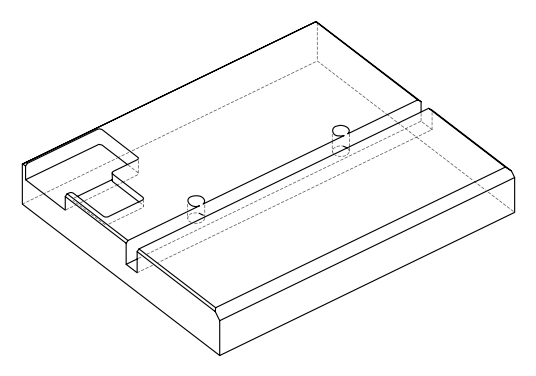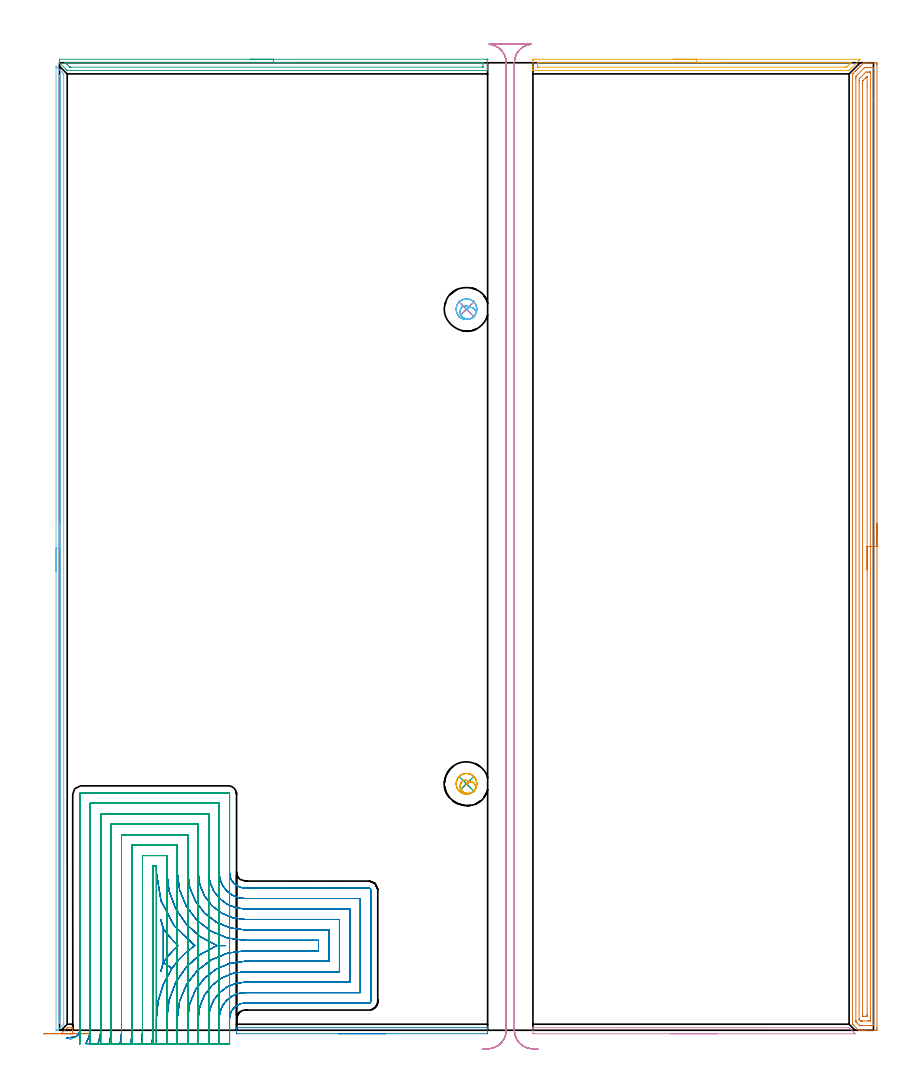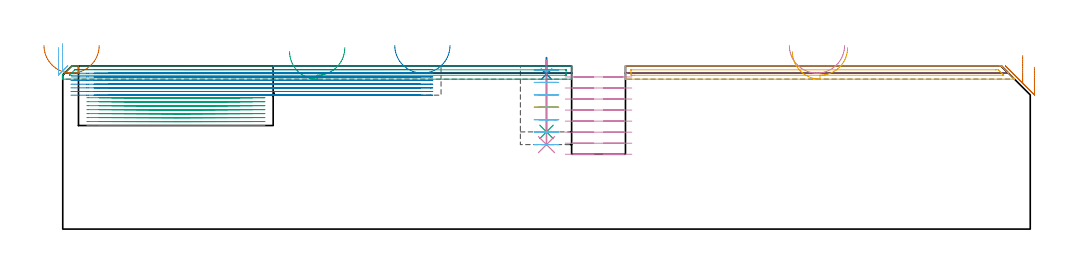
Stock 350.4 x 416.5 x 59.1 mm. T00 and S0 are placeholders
(PLAN: 16 operations, 5 tool changes, 129.8 min)
(1 SPOT_DRILL | STEP1POCKET | NXT0321_9005460120000 | 0.05 min | 183 mm3)
(2 SPOT_DRILL_1 | STEP1POCKET_1 | NXT0321_9005460120000 | 0.05 min | 183 mm3)
(3 DRILL_BLIND_HOLE_INTO_CENTER | STEP1POCKET | NXT0301_128 | 0.11 min | 2391 mm3)
(4 DRILL_BLIND_HOLE_INTO_CENTER_1 | STEP1POCKET_1 | NXT0301_128 | 0.12 min | 2909 mm3)
(5 MILL_ROUGH_BLIND_HOLE_CONTOUR | STEP1POCKET | NXT0201_013 | Spiral | 1.2 min | 4124 mm3)
(6 MILL_ROUGH_BLIND_HOLE_CONTOUR_1 | STEP1POCKET_1 | NXT0201_013 | Spiral | 1.4 min | 4897 mm3)
(7 AREA_MILL | FG_CHAMFER_SURFACE | UGT0205_001 | 0.19 min | 27 mm3)
(8 AREA_MILL_1 | FG_CHAMFER_SURFACE_1 | UGT0205_001 | 1.02 min | 379 mm3)
(9 AREA_MILL_2 | FG_CHAMFER_SURFACE_2 | UGT0205_001 | 3.11 min | 2158 mm3)
(10 AREA_MILL_3 | FG_CHAMFER_SURFACE_3 | UGT0205_001 | 1.26 min | 481 mm3)
(11 AREA_MILL_4 | FG_CHAMFER_SURFACE_4 | UGT0205_001 | 2.4 min | 1698 mm3)
(12 AREA_MILL_5 | FG_CHAMFER_SURFACE_5 | UGT0205_001 | 6.74 min | 2238 mm3)
(13 AREA_MILL_6 | FG_CHAMFER_SURFACE_6 | UGT0205_001 | 13.52 min | 22875 mm3)
(14 MILL_OPEN_POCKET | POCKET_OPEN | UGT0201_014 | Follow Part, ap 1.5, ae 75% | 47.99 min | 114347 mm3)
(15 MILL_SLOT | SLOT_PARTIAL_RECTANGULAR | UGT0201_014 | Follow Part, ap 1.5, ae 75% | 36.07 min | 81552 mm3)
(16 MILL_RECTANGULAR_SLOT | SLOT_RECTANGULAR | UGT0201_008 | Follow Part, ap 4, ae 75% | 14.59 min | 259742 mm3)
(TOOL NXT0321_9005460120000 | NC Spot Drill, 142deg, 12mm, Carbide, Uncoated | D12 PA142 FL30 Z2)
(TOOL NXT0301_128 | Carbide Drill 12mm [861.1-1200-036A1-GP GC34] | D12 PA150 FL37.4 Z2)
(TOOL NXT0201_013 | ENDMILL 10mm | D10 FL30 Z4)
(TOOL UGT0205_001 | Chamfer Mill 20 x 3 x 45 deg. | D20 FL50 Z2)
(TOOL UGT0201_014 | End mill 6 mm | D6 FL24 Z4)
(TOOL UGT0201_008 | End Mill 16 mm | D16 FL32 Z4)
(OP 1 SPOT_DRILL)
G17 G21 G94 G90
T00 M6
G54
G17 G0 G90 X175.2 Y106.1 S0 M3
G43 Z69.1 H0
G94 G81 G98 Z56.1 F250. R62.1
G80
M5
M2
(OP 2 SPOT_DRILL_1)
G17 G21 G94 G90
T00 M6
G54
G17 G0 G90 X175.2 Y310.4 S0 M3
G43 Z69.1 H0
G94 G81 G98 Z56.1 F250. R62.1
G80
M5
M2
(OP 3 DRILL_BLIND_HOLE_INTO_CENTER)
G17 G21 G94 G90
T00 M6
G54
G17 G0 G90 X175.2 Y106.1 S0 M3
G43 Z69.1 H1
G94 G81 G98 Z35.2 F250. R61.1
G80
M5
M2
(OP 4 DRILL_BLIND_HOLE_INTO_CENTER_1)
G17 G21 G94 G90
T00 M6
G54
G17 G0 G90 X175.2 Y310.4 S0 M3
G43 Z69.1 H1
G94 G81 G98 Z30.6 F250. R61.1
G80
M5
M2
(OP 5 MILL_ROUGH_BLIND_HOLE_CONTOUR)
G17 G21 G94 G90
T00 M6
G54
G17 G0 G90 X175.2 Y106.1 S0 M3
G43 Z69.1 H0
Z57.617
G94 G3 X175.444 Y107.496 R0.719 F250.
X173.107 Y106.854 R2.104
X173.773 Y102.522 R2.939
X178.629 Y103.263 R3.691
X178.037 Y109.529 R4.45
X178.629 Y103.263 R-4.45
X178.333 Y106.396 R2.225
X175.2 Y106.1 R2.225
G0 Z53.133
G3 X175.444 Y107.496 R0.719
X173.107 Y106.854 R2.104
X173.773 Y102.522 R2.939
X178.629 Y103.263 R3.691
X178.037 Y109.529 R4.45
X178.629 Y103.263 R-4.45
X178.333 Y106.396 R2.225
X175.2 Y106.1 R2.225
G0 Z48.65
G3 X175.444 Y107.496 R0.719
X173.107 Y106.854 R2.104
X173.773 Y102.522 R2.939
X178.629 Y103.263 R3.691
X178.037 Y109.529 R4.45
X178.629 Y103.263 R-4.45
X178.333 Y106.396 R2.225
X175.2 Y106.1 R2.225
G0 Z44.167
G3 X175.444 Y107.496 R0.719
X173.107 Y106.854 R2.104
X173.773 Y102.522 R2.939
X178.629 Y103.263 R3.691
X178.037 Y109.529 R4.45
X178.629 Y103.263 R-4.45
X178.333 Y106.396 R2.225
X175.2 Y106.1 R2.225
G0 Z39.683
G3 X175.444 Y107.496 R0.719
X173.107 Y106.854 R2.104
X173.773 Y102.522 R2.939
X178.629 Y103.263 R3.691
X178.037 Y109.529 R4.45
X178.629 Y103.263 R-4.45
X178.333 Y106.396 R2.225
X175.2 Y106.1 R2.225
G0 Z35.2
G3 X175.444 Y107.496 R0.719
X173.107 Y106.854 R2.104
X173.773 Y102.522 R2.939
X178.629 Y103.263 R3.691
X178.037 Y109.529 R4.45
X178.629 Y103.263 R-4.45
X178.333 Y106.396 R2.225
X175.2 Y106.1 R2.225
G0 Z69.1
M5
M2
(OP 6 MILL_ROUGH_BLIND_HOLE_CONTOUR_1)
G17 G21 G94 G90
T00 M6
G54
G17 G0 G90 X175.2 Y310.4 S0 M3
G43 Z69.1 H0
Z57.6
G94 G3 X175.444 Y311.796 R0.719 F250.
X173.107 Y311.154 R2.104
X173.773 Y306.822 R2.939
X178.629 Y307.563 R3.691
X178.037 Y313.829 R4.45
X178.629 Y307.563 R-4.45
X178.333 Y310.696 R2.225
X175.2 Y310.4 R2.225
G0 Z53.1
G3 X175.444 Y311.796 R0.719
X173.107 Y311.154 R2.104
X173.773 Y306.822 R2.939
X178.629 Y307.563 R3.691
X178.037 Y313.829 R4.45
X178.629 Y307.563 R-4.45
X178.333 Y310.696 R2.225
X175.2 Y310.4 R2.225
G0 Z48.6
G3 X175.444 Y311.796 R0.719
X173.107 Y311.154 R2.104
X173.773 Y306.822 R2.939
X178.629 Y307.563 R3.691
X178.037 Y313.829 R4.45
X178.629 Y307.563 R-4.45
X178.333 Y310.696 R2.225
X175.2 Y310.4 R2.225
G0 Z44.1
G3 X175.444 Y311.796 R0.719
X173.107 Y311.154 R2.104
X173.773 Y306.822 R2.939
X178.629 Y307.563 R3.691
X178.037 Y313.829 R4.45
X178.629 Y307.563 R-4.45
X178.333 Y310.696 R2.225
X175.2 Y310.4 R2.225
G0 Z39.6
G3 X175.444 Y311.796 R0.719
X173.107 Y311.154 R2.104
X173.773 Y306.822 R2.939
X178.629 Y307.563 R3.691
X178.037 Y313.829 R4.45
X178.629 Y307.563 R-4.45
X178.333 Y310.696 R2.225
X175.2 Y310.4 R2.225
G0 Z35.1
G3 X175.444 Y311.796 R0.719
X173.107 Y311.154 R2.104
X173.773 Y306.822 R2.939
X178.629 Y307.563 R3.691
X178.037 Y313.829 R4.45
X178.629 Y307.563 R-4.45
X178.333 Y310.696 R2.225
X175.2 Y310.4 R2.225
G0 Z30.6
G3 X175.444 Y311.796 R0.719
X173.107 Y311.154 R2.104
X173.773 Y306.822 R2.939
X178.629 Y307.563 R3.691
X178.037 Y313.829 R4.45
X178.629 Y307.563 R-4.45
X178.333 Y310.696 R2.225
X175.2 Y310.4 R2.225
G0 Z69.1
M5
M2
(OP 7 AREA_MILL)
G17 G21 G94 G90
T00 M6
G54
G17 G0 G90 X13.2 Y-1.5 S1061 M3
G43 Z69.1 H0
Z66.5
G94 G1 X13.162 Z65.629 F250.
X13.048 Z64.764
X12.859 Z63.912
X12.597 Z63.08
X12.263 Z62.274
X11.86 Z61.5
X11.391 Z60.764
X10.86 Z60.072
X10.271 Z59.429
X9.628 Z58.84
X8.936 Z58.308
X8.2 Z57.84
X7.426 Z57.437
X6.62 Z57.103
X5.788 Z56.841
X4.936 Z56.652
X4.072 Z56.538
X3.2 Z56.5
X0.729
X0.717 Y-1.494 Z56.504
X0.729 Y-1.473 Z56.525
X0.795 Y-1.404 Z56.594
X0.824 Y-1.376 Z56.623
X2.985 Y0.786 Z58.783
X3.305 Y1.098 Z59.088
X3.636 Y1.1 Z59.1
X5.38
X5.69 Y1.095 Z59.091
X5.7 Y0.791 Z58.789
Y0.034 Z58.032
Y-0.845 Z57.154
X5.698 Y-1.079 Z56.919
X5.695 Y-1.492 Z56.506
X5.587 Y-1.496 Z56.504
X5.38 Y-1.499 Z56.501
X4.963 Y-1.5 Z56.5
X3.2
X2.328 Z56.538
X1.464 Z56.652
X0.612 Z56.841
X-0.22 Z57.103
X-1.026 Z57.437
X-1.8 Z57.84
X-2.536 Z58.308
X-3.228 Z58.839
X-3.871 Z59.429
X-4.46 Z60.072
X-4.992 Z60.764
X-5.46 Z61.5
X-5.863 Z62.274
X-6.197 Z63.08
X-6.459 Z63.912
X-6.648 Z64.763
X-6.762 Z65.628
X-6.8 Z66.5
G0 Z69.1
M5
M2
(OP 8 AREA_MILL_1)
G17 G21 G94 G90
T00 M6
G54
G17 G0 G90 X140.25 Y-1.5 S1061 M3
G43 Z69.1 H0
Z66.5
G94 G1 X140.212 Z65.628 F250.
X140.098 Z64.763
X139.909 Z63.912
X139.647 Z63.08
X139.313 Z62.274
X138.91 Z61.5
X138.442 Z60.764
X137.91 Z60.072
X137.321 Z59.429
X136.678 Z58.84
X135.986 Z58.308
X135.25 Z57.84
X134.476 Z57.437
X133.67 Z57.103
X132.838 Z56.841
X131.986 Z56.652
X131.122 Z56.538
X130.25 Z56.5
X76.573
X76.341 Y-1.497 Z56.503
X76.202 Y-1.491 Z56.505
X76.2 Y-1.356 Z56.641
Y0.835 Z58.834
X76.21 Y1.094 Z59.093
X76.341 Y1.1 Z59.1
X184.159
X184.29 Y1.094 Z59.092
X184.3 Y0.835 Z58.834
Y0.125 Z58.124
Y-0.525 Z57.475
Y-1.079 Z56.917
Y-1.356 Z56.641
X184.298 Y-1.491 Z56.505
X184.159 Y-1.5 Z56.5
X130.25
X129.378 Z56.538
X128.514 Z56.652
X127.662 Z56.841
X126.83 Z57.103
X126.024 Z57.437
X125.25 Z57.84
X124.514 Z58.308
X123.822 Z58.84
X123.179 Z59.429
X122.59 Z60.072
X122.058 Z60.764
X121.59 Z61.5
X121.187 Z62.274
X120.853 Z63.08
X120.591 Z63.912
X120.402 Z64.763
X120.288 Z65.628
X120.25 Z66.5
G0 Z69.1
M5
M2
(OP 9 AREA_MILL_2)
G17 G21 G94 G90
T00 M6
G54
G17 G0 G90 X82.15 Y418. S1061 M3
G43 Z69.1 H0
Z64.3
G94 G1 X82.188 Z63.428 F250.
X82.302 Z62.564
X82.491 Z61.712
X82.753 Z60.88
X83.087 Z60.074
X83.49 Z59.3
X83.958 Z58.564
X84.49 Z57.872
X85.079 Z57.229
X85.722 Z56.64
X86.414 Z56.108
X87.15 Z55.64
X87.924 Z55.237
X88.73 Z54.903
X89.562 Z54.641
X90.413 Z54.452
X91.278 Z54.338
X92.15 Z54.3
X183.686
X184.297 Y417.997 Z54.299
X184.298 Y417.996 Z54.3
X184.3 Y416.493 Z55.801
Y415.934 Z56.363
Y415.6 Z56.696
Y415.041 Z57.255
Y414.707 Z57.588
Y414.038 Z58.261
Y413.66 Z58.64
Y413.263 Z59.029
X184.29 Y413.203 Z59.088
X184.133 Y413.2 Z59.1
X4.186
X3.376 Y413.205 Z59.095
X3.3 Y413.207 Z59.093
X3.293 Y413.21 Z59.09
X3.133 Y413.367 Z58.932
X2.811 Y413.689 Z58.61
X0.167 Y416.333 Z55.966
X0.011 Y416.493 Z55.806
X0.008 Y416.499 Z55.8
X0. Y417.162 Z55.138
Y417.386 Z54.913
Y417.611 Z54.688
X0.01 Y417.992 Z54.305
X0.097 Y418. Z54.3
X92.15
Y416.586 Z55.714
X181.9
X181.993 Y416.585 Z55.715
X182.178 Y416.581 Z55.719
X182.291 Y416.578 Z55.722
X182.294 Y416.55 Z55.75
X182.296 Y416.493 Z55.807
X182.3 Y416.094 Z56.206
X182.299 Y414.707 Z57.593
X182.297 Y414.657 Z57.643
X182.294 Y414.633 Z57.667
X182.292 Y414.625 Z57.675
X182.27 Y414.621 Z57.679
X182.086 Y414.616 Z57.684
X181.993 Y414.615 Z57.685
X4.986 Z57.686
X4.801 Y414.616 Z57.684
X4.43 Y414.62 Z57.68
X4.338 Y414.623 Z57.677
X4.325 Y414.632 Z57.668
X4.297 Y414.656 Z57.644
X4.243 Y414.707 Z57.593
X4.186 Y414.764 Z57.536
X3.293 Y415.657 Z56.643
X2.46 Y416.493 Z55.807
X2.4 Y416.557 Z55.743
X2.394 Y416.58 Z55.72
X3.293 Y416.586 Z55.714
X92.15
X93.022 Z55.752
X93.886 Z55.866
X94.738 Z56.055
X95.57 Z56.317
X96.376 Z56.651
X97.15 Z57.054
X97.886 Z57.523
X98.578 Z58.054
X99.221 Z58.643
X99.81 Z59.286
X100.341 Z59.978
X100.81 Z60.714
X101.213 Z61.488
X101.547 Z62.294
X101.809 Z63.126
X101.998 Z63.978
X102.112 Z64.843
X102.15 Z65.714
G0 Z69.1
M5
M2
(OP 10 AREA_MILL_3)
G17 G21 G94 G90
T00 M6
G54
G17 G0 G90 X283.15 Y-1.5 S1061 M3
G43 Z69.1 H0
Z66.5
G94 G1 X283.112 Z65.628 F250.
X282.998 Z64.763
X282.809 Z63.912
X282.547 Z63.08
X282.213 Z62.274
X281.81 Z61.5
X281.342 Z60.764
X280.811 Z60.072
X280.221 Z59.429
X279.578 Z58.839
X278.886 Z58.308
X278.15 Z57.84
X277.376 Z57.437
X276.57 Z57.103
X275.738 Z56.841
X274.887 Z56.652
X274.022 Z56.538
X273.15 Z56.5
X204.409
X204.176 Y-1.498 Z56.502
X203.803 Y-1.491 Z56.505
X203.8 Y-1.4 Z56.597
Y-0.2 Z57.795
Y0.793 Z58.793
X203.81 Y1.094 Z59.093
X203.963 Y1.1 Z59.1
X339.212
X339.895 Y1.098 Z59.088
X340.103 Y0.897 Z58.897
X342.188 Y-1.187 Z56.81
X342.486 Y-1.486 Z56.512
X342.488 Y-1.496 Z56.503
X342.486 Y-1.5 Z56.499
X273.15 Z56.5
X272.279 Z56.538
X271.414 Z56.652
X270.562 Z56.841
X269.73 Z57.103
X268.924 Z57.437
X268.15 Z57.84
X267.414 Z58.308
X266.722 Z58.839
X266.079 Z59.429
X265.49 Z60.072
X264.959 Z60.764
X264.49 Z61.5
X264.087 Z62.274
X263.753 Z63.08
X263.491 Z63.912
X263.302 Z64.763
X263.188 Z65.628
X263.15 Z66.5
G0 Z69.1
M5
M2
(OP 11 AREA_MILL_4)
G17 G21 G94 G90
T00 M6
G54
G17 G0 G90 X264.25 Y418. S1061 M3
G43 Z69.1 H0
Z64.3
G94 G1 X264.288 Z63.429 F250.
X264.402 Z62.564
X264.591 Z61.712
X264.853 Z60.88
X265.187 Z60.074
X265.59 Z59.3
X266.058 Z58.564
X266.59 Z57.872
X267.179 Z57.229
X267.822 Z56.64
X268.514 Z56.109
X269.25 Z55.64
X270.024 Z55.237
X270.83 Z54.903
X271.662 Z54.641
X272.514 Z54.452
X273.378 Z54.338
X274.25 Z54.3
X344.479 Y417.999 Z54.301
X344.641 Y417.996 Z54.304
X344.688 Y417.992 Z54.306
X344.533 Y417.833 Z54.464
X344.423 Y417.723 Z54.575
X344.207 Y417.506 Z54.793
X340.026 Y413.326 Z58.973
X339.895 Y413.205 Z59.09
X339.676 Y413.2 Z59.1
X203.928
X203.81 Y413.203 Z59.088
X203.807 Y413.246 Z59.046
X203.8 Y413.553 Z58.745
Y414.193 Z58.106
Y414.707 Z57.588
Y416.75 Z55.547
X203.801 Y417.386 Z54.908
X203.803 Y417.958 Z54.337
X203.807 Y417.99 Z54.305
X204.373 Y418. Z54.3
X274.25
Y416.586 Z55.714
X340.474 Y416.585 Z55.715
X340.566 Y416.584 Z55.716
X340.658 Y416.582 Z55.718
X340.814 Y416.575 Z55.725
X340.738 Y416.493 Z55.807
X340.654 Y416.405 Z55.895
X340.566 Y416.316 Z55.984
X340.209 Y415.958 Z56.342
X339.676 Y415.426 Z56.874
X339.316 Y415.068 Z57.232
X338.95 Y414.707 Z57.593
X338.865 Y414.627 Z57.673
X338.786 Y414.621 Z57.679
X337.987 Y414.615 Z57.685
X337.896
X206.061
X205.876 Y414.617 Z57.683
X205.825 Y414.62 Z57.68
X205.808 Y414.623 Z57.677
X205.806 Y414.626 Z57.674
X205.802 Y414.656 Z57.644
X205.8 Y415.6 Z56.7
X205.801 Y415.954 Z56.346
X205.808 Y416.493 Z55.807
X205.81 Y416.575 Z55.725
X205.969 Y416.582 Z55.718
X206.062 Y416.585 Z55.716
X206.153 Z55.715
X206.951 Y416.586 Z55.714
X274.25
X275.122 Z55.752
X275.986 Z55.866
X276.838 Z56.055
X277.67 Z56.317
X278.476 Z56.651
X279.25 Z57.054
X279.986 Z57.523
X280.678 Z58.054
X281.321 Z58.643
X281.91 Z59.286
X282.442 Z59.979
X282.91 Z60.714
X283.313 Z61.488
X283.647 Z62.294
X283.909 Z63.126
X284.098 Z63.978
X284.212 Z64.843
X284.25 Z65.714
G0 Z69.1
M5
M2
(OP 12 AREA_MILL_5)
G17 G21 G94 G90
T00 M6
G54
G17 G0 G90 X-1.5 Y197.5 S1061 M3
G43 Z69.1 H0
Z65.8
G94 G1 Y197.538 Z64.928 F250.
Y197.652 Z64.063
Y197.841 Z63.212
Y198.103 Z62.38
Y198.437 Z61.574
Y198.84 Z60.8
Y199.309 Z60.064
Y199.84 Z59.372
Y200.429 Z58.729
Y201.072 Z58.14
Y201.764 Z57.608
Y202.5 Z57.14
Y203.274 Z56.737
Y204.08 Z56.403
Y204.912 Z56.141
Y205.764 Z55.952
Y206.629 Z55.838
Y207.5 Z55.8
X-1.499 Y414.974 Z55.799
X-1.495 Y414.983 Z55.803
X-1.477 Y414.974 Z55.821
X-1.286 Y414.786 Z56.014
X-1.209 Y414.709 Z56.091
X-0.724 Y414.226 Z56.572
X-0.577 Y414.078 Z56.721
X-0.43 Y413.931 Z56.868
X-0.287 Y413.789 Z57.009
X-0.15 Y413.651 Z57.148
X0.017 Y413.484 Z57.315
X1.46 Y412.041 Z58.758
X1.791 Y411.709 Z59.091
X1.799 Y411.701 Z59.098
X1.8 Y411.697 Z59.1
Y3.303
X1.797 Y2.605 Z59.088
X1.642 Y2.442 Z58.942
X1.169 Y1.969 Z58.469
X0.878 Y1.675 Z58.173
X0.181 Y0.981 Z57.481
X-0.176 Y0.622 Z57.12
X-0.624 Y0.175 Z56.674
X-0.724 Y0.078 Z56.574
X-0.794 Y0.01 Z56.503
X-1.066 Y0. Z56.233
X-1.348 Z55.951
X-1.385 Z55.915
X-1.494 Y0.01 Z55.805
X-1.5 Y0.031 Z55.8
Y207.5
X-0.086 Z57.214
X-0.085 Y410.804 Z57.215
X-0.084 Y411.006 Z57.216
X-0.081 Y411.106 Z57.219
X-0.08 Y411.116 Z57.22
X-0.069 Y411.11 Z57.231
X-0.038 Y411.082 Z57.262
X0.243 Y410.804 Z57.543
X0.352 Y410.687 Z57.652
X0.379 Y410.651 Z57.679
X0.38 Y410.597 Z57.68
X0.385 Y410.117 Z57.685
X0.386 Y400.205 Z57.686
X0.385 Y4.197 Z57.685
X0.384 Y4.019 Z57.684
X0.381 Y3.764 Z57.681
X0.379 Y3.641 Z57.679
X0.012 Y3.262 Z57.312
X0.003 Y3.252 Z57.303
X-0.039 Y3.215 Z57.261
X-0.066 Y3.193 Z57.234
X-0.08 Y3.184 Z57.22
X-0.081 Y3.195 Z57.219
X-0.084 Y3.255 Z57.216
X-0.086 Y3.991 Z57.214
Y207.5
Y208.372 Z57.252
Y209.237 Z57.366
Y210.088 Z57.555
Y210.92 Z57.817
Y211.726 Z58.151
Y212.5 Z58.554
Y213.236 Z59.023
Y213.928 Z59.554
Y214.571 Z60.143
Y215.161 Z60.786
Y215.692 Z61.478
Y216.16 Z62.214
Y216.563 Z62.988
Y216.897 Z63.794
Y217.159 Z64.626
Y217.348 Z65.478
Y217.462 Z66.343
Y217.5 Z67.214
G0 Z69.1
M5
M2
(OP 13 AREA_MILL_6)
G17 G21 G94 G90
T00 M6
G54
G17 G0 G90 X351.9 Y218.25 S1061 M3
G43 Z69.1 H0
Z58.6
G94 G1 Y218.212 Z57.728 F250.
Y218.098 Z56.864
Y217.909 Z56.012
Y217.647 Z55.18
Y217.313 Z54.374
Y216.91 Z53.6
Y216.442 Z52.864
Y215.91 Z52.172
Y215.321 Z51.529
Y214.678 Z50.94
Y213.986 Z50.408
Y213.25 Z49.94
Y212.476 Z49.537
Y211.67 Z49.203
Y210.838 Z48.941
Y209.986 Z48.752
Y209.122 Z48.638
Y208.25 Z48.6
Y1.084
X351.899 Y0.614 Z48.601
X351.895 Y0.196 Z48.603
X351.892 Y0.01 Z48.605
X351.484 Y0. Z49.013
X347.089 Z53.405
X346.54 Z53.957
X346.211 Z54.286
X345.661 Z54.835
X345.332 Z55.163
X344.342 Z56.157
X344.013 Y0.008 Z56.486
X344. Y0.01 Z56.499
X343.839 Y0.161 Z56.66
X343.832 Y0.167 Z56.667
X341.6 Y2.4 Z58.9
X341.402 Y2.593 Z59.088
X341.4 Y3.293 Z59.1
Y411.421
X341.404 Y411.706 Z59.09
X341.567 Y411.867 Z58.932
X341.637 Y411.938 Z58.861
X342.608 Y412.909 Z57.89
X342.695 Y412.997 Z57.801
X342.907 Y413.207 Z57.593
X342.937 Y413.237 Z57.563
X343.574 Y413.875 Z56.923
X343.775 Y414.075 Z56.725
X343.8 Y414.1 Z56.7
X344.453 Y414.754 Z56.044
X344.615 Y414.915 Z55.885
X345.849 Y416.149 Z54.651
X346.035 Y416.333 Z54.465
X346.2 Y416.49 Z54.299
X346.211 Y416.492 Z54.289
X346.87 Y416.5 Z53.63
X348.298 Z52.199
X351.209 Z49.287
X351.484 Y416.496 Z49.012
X351.891 Y416.49 Z48.605
X351.895 Y416.304 Z48.603
X351.899 Y415.886 Z48.601
X351.9 Y415.463 Z48.6
Y208.25
X350.486 Z50.014
X350.485 Y2.522 Z50.015
X350.484 Y2.4 Z50.016
X350.479 Y2.024 Z50.021
X350.113 Y2.007 Z50.387
X349.726 Y2.003 Z50.774
X349.241 Y2. Z51.259
X348.847 Z51.653
X345.725 Z54.775
X345.332 Y2.001 Z55.168
X344.844 Y2.003 Z55.657
X344.453 Y2.01 Z56.047
X344.053 Y2.4 Z56.447
X343.574 Y2.877 Z56.926
X343.157 Y3.293 Z57.343
X343.015 Y3.437 Z57.485
X342.902 Y3.555 Z57.598
X342.829 Y3.633 Z57.671
X342.821 Y3.68 Z57.679
X342.816 Y4.064 Z57.684
X342.815 Y4.186 Z57.685
X342.814 Y409.635 Z57.686
X342.815 Y410.405 Z57.685
X342.818 Y410.528 Z57.682
X342.821 Y410.623 Z57.679
X342.827 Y410.666 Z57.673
X342.862 Y410.704 Z57.638
X342.98 Y410.827 Z57.52
X343.13 Y410.979 Z57.37
X343.57 Y411.421 Z56.93
X346.25 Y414.1 Z54.25
X346.534 Y414.38 Z53.966
X346.615 Y414.457 Z53.885
X346.647 Y414.485 Z53.853
X346.703 Y414.493 Z53.797
X347.089 Y414.498 Z53.411
X347.575 Y414.5 Z52.925
X347.968 Z52.532
X348.847 Z51.653
X350.212 Z50.288
X350.405 Y414.498 Z50.095
X350.436 Y414.496 Z50.064
X350.467 Y414.49 Z50.033
X350.479 Y414.483 Z50.021
X350.48 Y414.459 Z50.02
X350.485 Y414.222 Z50.015
X350.486 Y400.511 Z50.014
Y208.25
X349.072 Z51.428
X349.071 Y4.851 Z51.429
X349.069 Y4.186 Z51.431
X349.067 Y4.073 Z51.433
X349.065 Y4.023 Z51.435
X349.023 Y4.008 Z51.477
X348.847 Y4.005 Z51.653
X348.151 Y4. Z52.349
X347.968 Z52.532
X345.515 Z54.985
X345.332 Z55.168
X345.148 Y4.002 Z55.352
X345.026 Y4.005 Z55.474
X344.93 Y4.01 Z55.57
X344.873 Y4.039 Z55.627
X344.716 Y4.186 Z55.784
X344.453 Y4.447 Z56.047
X344.297 Y4.604 Z56.203
X344.26 Y4.646 Z56.24
X344.244 Y4.667 Z56.256
X344.235 Y4.701 Z56.265
X344.232 Y4.851 Z56.268
X344.229 Y5.079 Z56.271
Y408.076
X344.23 Y408.742 Z56.27
X344.231 Y408.967 Z56.269
X344.241 Y409.635 Z56.259
X344.346 Y409.743 Z56.154
X344.453 Y409.853 Z56.047
X346.914 Y412.314 Z53.586
X347.004 Y412.401 Z53.496
X347.089 Y412.48 Z53.411
X347.787 Y412.498 Z52.713
X347.968 Y412.499 Z52.532
X348.665 Z51.835
X348.847 Y412.496 Z51.653
X349.03 Y412.49 Z51.47
X349.065 Y412.482 Z51.435
X349.068 Y412.45 Z51.432
X349.07 Y412.39 Z51.43
X349.071 Y412.314 Z51.429
X349.072 Y412.086 Z51.428
Y208.25
X347.657 Z52.843
Y6.865
X347.656 Y6.29 Z52.844
X347.653 Y6.096 Z52.847
X347.65 Y6.029 Z52.85
X347.644 Y6.009 Z52.856
X347.621 Y6.007 Z52.879
X347.515 Y6.004 Z52.985
X347.089 Y6. Z53.411
X346.183 Z54.317
X345.784 Y6.007 Z54.716
X345.685 Y6.01 Z54.815
X345.649 Y6.017 Z54.851
X345.647 Y6.049 Z54.853
X345.645 Y6.134 Z54.855
X345.643 Y6.549 Z54.857
Y6.865
Y407.532
X345.644 Y407.849 Z54.856
X345.647 Y408.421 Z54.853
X345.65 Y408.579 Z54.85
X345.798 Y408.742 Z54.702
X346.003 Y408.952 Z54.497
X346.888 Y409.839 Z53.612
X347.089 Y410.039 Z53.411
X347.334 Y410.279 Z53.166
X347.527 Y410.466 Z52.973
X347.629 Y410.488 Z52.871
X347.648 Z52.852
X347.651 Y410.452 Z52.849
X347.654 Y410.38 Z52.846
X347.656 Y410.258 Z52.844
X347.657 Y406.488 Z52.843
Y208.25
Y207.378 Z52.881
Y206.513 Z52.995
Y205.662 Z53.183
Y204.83 Z53.446
Y204.024 Z53.78
Y203.25 Z54.182
Y202.514 Z54.651
Y201.822 Z55.182
Y201.179 Z55.772
Y200.59 Z56.415
Y200.058 Z57.107
Y199.59 Z57.843
Y199.187 Z58.616
Y198.853 Z59.422
Y198.591 Z60.254
Y198.402 Z61.106
Y198.288 Z61.971
Y198.25 Z62.843
G0 Z69.1
M5
M2
(OP 14 MILL_OPEN_POCKET)
G17 G21 G94 G90
T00 M6
G54
G17 G0 G90 X41.7 Y-6. S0 M3
G43 Z69.1 H0
Z57.775
G94 G1 Y-3. F250.
Y5. F500.
G2 X48.41 Y26.624 R38.2
G1 X44.7 Y29.171
G2 X51.018 Y36.45 R42.7
X44.7 Y43.729 R42.7
G1 X43.638 Y47.434
X44.7 Y43.729
Y29.171
X43.638 Y25.466
X44.7 Y29.171
X48.41 Y26.624
G2 X58.217 Y36.45 R38.2
X41.7 Y67.9 R38.2
G1 Y70.7
X40.2
Y0.
G2 X40.069 Y-3. R34.5
G1 X39.808 Y-5.989 F250.
X46.2 Y-6.
Y-3.
Y5. F500.
G2 X67.793 Y36.45 R33.7
G1 X71.494
X67.793
G2 X46.2 Y67.9 R33.7
G1 Y75.2
X35.7
Y0.
G2 X35.55 Y-3. R30.
G1 X35.25 Y-5.985 F250.
X50.7 Y-6.
Y-3.
Y5. F500.
G2 X79.9 Y34.2 R29.2
G1 X111.5
Y38.7
X79.9
G2 X50.7 Y67.9 R29.2
G1 Y79.7
X31.2
Y0.
G2 X31.023 Y-3. R25.5
G1 X30.67 Y-5.979 F250.
X55.2 Y-6.
Y-3.
Y5. F500.
G2 X79.9 Y29.7 R24.7
G1 X116.
Y43.2
X79.9
G2 X55.2 Y67.9 R24.7
G1 Y84.2
X26.7
Y0.
G2 X26.485 Y-3. R21.
G1 X26.056 Y-5.969 F250.
X59.7 Y-6.
Y-3.
Y5. F500.
G2 X79.9 Y25.2 R20.2
G1 X120.5
Y47.7
X79.9
G2 X59.7 Y67.9 R20.2
G1 Y88.7
X22.2
Y0.
G2 X21.925 Y-3. R16.5
G1 X21.38 Y-5.95 F250.
X64.2 Y-6.
Y-3.
Y5. F500.
G2 X79.9 Y20.7 R15.7
G1 X125.
Y52.2
X79.9
G2 X64.2 Y67.9 R15.7
G1 Y93.2
X17.7
Y0.
G2 X17.319 Y-3. R12.
G1 X16.569 Y-5.905 F250.
X68.7 Y-6.
Y-3.
Y5. F500.
G2 X79.9 Y16.2 R11.2
G1 X129.5
Y56.7
X79.9
G2 X68.7 Y67.9 R11.2
G1 Y97.7
X13.2
Y0.
G2 X12.574 Y-3. R7.5
G1 X11.374 Y-5.75 F250.
X73.2 Y-6.
Y-3.
Y5. F500.
G2 X79.9 Y11.7 R6.7
G1 X133.3
G3 X134. Y12.4 R0.7
G1 Y60.5
G3 X133.3 Y61.2 R0.7
G1 X79.9
G2 X73.2 Y67.9 R6.7
G1 Y101.701
G3 X72.7 Y102.2 R0.5
G1 X9.2
G3 X8.7 Y101.7 R0.5
G1 Y0.
G2 X7.099 Y-2.654 R3.
G1 X4.445 Y-4.053 F250.
G0 X41.7 Y-6. Z56.45
G1 Y-3.
Y5. F500.
G2 X48.41 Y26.624 R38.2
G1 X44.7 Y29.171
G2 X51.018 Y36.45 R42.7
X44.7 Y43.729 R42.7
G1 X43.638 Y47.434
X44.7 Y43.729
Y29.171
X43.638 Y25.466
X44.7 Y29.171
X48.41 Y26.624
G2 X58.217 Y36.45 R38.2
X41.7 Y67.9 R38.2
G1 Y70.7
X40.2
Y0.
G2 X40.069 Y-3. R34.5
G1 X39.808 Y-5.989 F250.
X46.2 Y-6.
Y-3.
Y5. F500.
G2 X67.793 Y36.45 R33.7
G1 X71.494
X67.793
G2 X46.2 Y67.9 R33.7
G1 Y75.2
X35.7
Y0.
G2 X35.55 Y-3. R30.
G1 X35.25 Y-5.985 F250.
X50.7 Y-6.
Y-3.
Y5. F500.
G2 X79.9 Y34.2 R29.2
G1 X111.5
Y38.7
X79.9
G2 X50.7 Y67.9 R29.2
G1 Y79.7
X31.2
Y0.
G2 X31.023 Y-3. R25.5
G1 X30.67 Y-5.979 F250.
X55.2 Y-6.
Y-3.
Y5. F500.
G2 X79.9 Y29.7 R24.7
G1 X116.
Y43.2
X79.9
G2 X55.2 Y67.9 R24.7
G1 Y84.2
X26.7
Y0.
G2 X26.485 Y-3. R21.
G1 X26.056 Y-5.969 F250.
X59.7 Y-6.
Y-3.
Y5. F500.
G2 X79.9 Y25.2 R20.2
G1 X120.5
Y47.7
X79.9
G2 X59.7 Y67.9 R20.2
G1 Y88.7
X22.2
Y0.
G2 X21.925 Y-3. R16.5
G1 X21.38 Y-5.95 F250.
X64.2 Y-6.
Y-3.
Y5. F500.
G2 X79.9 Y20.7 R15.7
G1 X125.
Y52.2
X79.9
G2 X64.2 Y67.9 R15.7
G1 Y93.2
X17.7
Y0.
G2 X17.319 Y-3. R12.
G1 X16.569 Y-5.905 F250.
X68.7 Y-6.
Y-3.
Y5. F500.
G2 X79.9 Y16.2 R11.2
G1 X129.5
Y56.7
X79.9
G2 X68.7 Y67.9 R11.2
G1 Y97.7
X13.2
Y0.
G2 X12.574 Y-3. R7.5
G1 X11.374 Y-5.75 F250.
X73.2 Y-6.
Y-3.
Y5. F500.
G2 X79.9 Y11.7 R6.7
G1 X133.3
G3 X134. Y12.4 R0.7
G1 Y60.5
G3 X133.3 Y61.2 R0.7
G1 X79.9
G2 X73.2 Y67.9 R6.7
G1 Y101.701
G3 X72.7 Y102.2 R0.5
G1 X9.2
G3 X8.7 Y101.7 R0.5
G1 Y0.
G2 X6.123 Y-2.97 R3.
G1 X3.153 Y-3.393 F250.
G0 X41.7 Y-6. Z55.125
G1 Y-3.
Y5. F500.
G2 X48.41 Y26.624 R38.2
G1 X44.7 Y29.171
G2 X51.018 Y36.45 R42.7
X44.7 Y43.729 R42.7
G1 X43.638 Y47.434
X44.7 Y43.729
Y29.171
X43.638 Y25.466
X44.7 Y29.171
X48.41 Y26.624
G2 X58.217 Y36.45 R38.2
X41.7 Y67.9 R38.2
G1 Y70.7
X40.2
Y0.
G2 X40.069 Y-3. R34.5
G1 X39.808 Y-5.989 F250.
X46.2 Y-6.
Y-3.
Y5. F500.
G2 X67.793 Y36.45 R33.7
G1 X71.494
X67.793
G2 X46.2 Y67.9 R33.7
G1 Y75.2
X35.7
Y0.
G2 X35.55 Y-3. R30.
G1 X35.25 Y-5.985 F250.
X50.7 Y-6.
Y-3.
Y5. F500.
G2 X79.9 Y34.2 R29.2
G1 X111.5
Y38.7
X79.9
G2 X50.7 Y67.9 R29.2
G1 Y79.7
X31.2
Y0.
G2 X31.023 Y-3. R25.5
G1 X30.67 Y-5.979 F250.
X55.2 Y-6.
Y-3.
Y5. F500.
G2 X79.9 Y29.7 R24.7
G1 X116.
Y43.2
X79.9
G2 X55.2 Y67.9 R24.7
G1 Y84.2
X26.7
Y0.
G2 X26.485 Y-3. R21.
G1 X26.056 Y-5.969 F250.
X59.7 Y-6.
Y-3.
Y5. F500.
G2 X79.9 Y25.2 R20.2
G1 X120.5
Y47.7
X79.9
G2 X59.7 Y67.9 R20.2
G1 Y88.7
X22.2
Y0.
G2 X21.925 Y-3. R16.5
G1 X21.38 Y-5.95 F250.
X64.2 Y-6.
Y-3.
Y5. F500.
G2 X79.9 Y20.7 R15.7
G1 X125.
Y52.2
X79.9
G2 X64.2 Y67.9 R15.7
G1 Y93.2
X17.7
Y0.
G2 X17.319 Y-3. R12.
G1 X16.569 Y-5.905 F250.
X68.7 Y-6.
Y-3.
Y5. F500.
G2 X79.9 Y16.2 R11.2
G1 X129.5
Y56.7
X79.9
G2 X68.7 Y67.9 R11.2
G1 Y97.7
X13.2
Y0.
G2 X12.574 Y-3. R7.5
G1 X11.374 Y-5.75 F250.
X73.2 Y-6.
Y-3.
Y5. F500.
G2 X79.9 Y11.7 R6.7
G1 X133.3
G3 X134. Y12.4 R0.7
G1 Y60.5
G3 X133.3 Y61.2 R0.7
G1 X79.9
G2 X73.2 Y67.9 R6.7
G1 Y101.701
G3 X72.7 Y102.2 R0.5
G1 X9.2
G3 X8.7 Y101.7 R0.5
G1 Y0.
G2 X6.123 Y-2.97 R3.
G1 X3.153 Y-3.393 F250.
G0 X41.7 Y-6. Z53.8
G1 Y-3.
Y5. F500.
G2 X48.41 Y26.624 R38.2
G1 X44.7 Y29.171
G2 X51.018 Y36.45 R42.7
X44.7 Y43.729 R42.7
G1 X43.638 Y47.434
X44.7 Y43.729
Y29.171
X43.638 Y25.466
X44.7 Y29.171
X48.41 Y26.624
G2 X58.217 Y36.45 R38.2
X41.7 Y67.9 R38.2
G1 Y70.7
X40.2
Y0.
G2 X40.069 Y-3. R34.5
G1 X39.808 Y-5.989 F250.
X46.2 Y-6.
Y-3.
Y5. F500.
G2 X67.793 Y36.45 R33.7
G1 X71.494
X67.793
G2 X46.2 Y67.9 R33.7
G1 Y75.2
X35.7
Y0.
G2 X35.55 Y-3. R30.
G1 X35.25 Y-5.985 F250.
X50.7 Y-6.
Y-3.
Y5. F500.
G2 X79.9 Y34.2 R29.2
G1 X111.5
Y38.7
X79.9
G2 X50.7 Y67.9 R29.2
G1 Y79.7
X31.2
Y0.
G2 X31.023 Y-3. R25.5
G1 X30.67 Y-5.979 F250.
X55.2 Y-6.
Y-3.
Y5. F500.
G2 X79.9 Y29.7 R24.7
G1 X116.
Y43.2
X79.9
G2 X55.2 Y67.9 R24.7
G1 Y84.2
X26.7
Y0.
G2 X26.485 Y-3. R21.
G1 X26.056 Y-5.969 F250.
X59.7 Y-6.
Y-3.
Y5. F500.
G2 X79.9 Y25.2 R20.2
G1 X120.5
Y47.7
X79.9
G2 X59.7 Y67.9 R20.2
G1 Y88.7
X22.2
Y0.
G2 X21.925 Y-3. R16.5
G1 X21.38 Y-5.95 F250.
X64.2 Y-6.
Y-3.
Y5. F500.
G2 X79.9 Y20.7 R15.7
G1 X125.
Y52.2
X79.9
G2 X64.2 Y67.9 R15.7
G1 Y93.2
X17.7
Y0.
G2 X17.319 Y-3. R12.
G1 X16.569 Y-5.905 F250.
X68.7 Y-6.
Y-3.
Y5. F500.
G2 X79.9 Y16.2 R11.2
G1 X129.5
Y56.7
X79.9
G2 X68.7 Y67.9 R11.2
G1 Y97.7
X13.2
Y0.
G2 X12.574 Y-3. R7.5
G1 X11.374 Y-5.75 F250.
X73.2 Y-6.
Y-3.
Y5. F500.
G2 X79.9 Y11.7 R6.7
G1 X133.3
G3 X134. Y12.4 R0.7
G1 Y60.5
G3 X133.3 Y61.2 R0.7
G1 X79.9
G2 X73.2 Y67.9 R6.7
G1 Y101.701
G3 X72.7 Y102.2 R0.5
G1 X9.2
G3 X8.7 Y101.7 R0.5
G1 Y0.
G2 X5.945 Y-2.99 R3.
G1 X2.955 Y-3.235 F250.
G0 X41.7 Y-6. Z52.475
G1 Y-3.
Y5. F500.
G2 X48.41 Y26.624 R38.2
G1 X44.7 Y29.171
G2 X51.018 Y36.45 R42.7
X44.7 Y43.729 R42.7
G1 X43.638 Y47.434
X44.7 Y43.729
Y29.171
X43.638 Y25.466
X44.7 Y29.171
X48.41 Y26.624
G2 X58.217 Y36.45 R38.2
X41.7 Y67.9 R38.2
G1 Y70.7
X40.2
Y0.
G2 X40.069 Y-3. R34.5
G1 X39.808 Y-5.989 F250.
X46.2 Y-6.
Y-3.
Y5. F500.
G2 X67.793 Y36.45 R33.7
G1 X71.494
X67.793
G2 X46.2 Y67.9 R33.7
G1 Y75.2
X35.7
Y0.
G2 X35.55 Y-3. R30.
G1 X35.25 Y-5.985 F250.
X50.7 Y-6.
Y-3.
Y5. F500.
G2 X79.9 Y34.2 R29.2
G1 X111.5
Y38.7
X79.9
G2 X50.7 Y67.9 R29.2
G1 Y79.7
X31.2
Y0.
G2 X31.023 Y-3. R25.5
G1 X30.67 Y-5.979 F250.
X55.2 Y-6.
Y-3.
Y5. F500.
G2 X79.9 Y29.7 R24.7
G1 X116.
Y43.2
X79.9
G2 X55.2 Y67.9 R24.7
G1 Y84.2
X26.7
Y0.
G2 X26.485 Y-3. R21.
G1 X26.056 Y-5.969 F250.
X59.7 Y-6.
Y-3.
Y5. F500.
G2 X79.9 Y25.2 R20.2
G1 X120.5
Y47.7
X79.9
G2 X59.7 Y67.9 R20.2
G1 Y88.7
X22.2
Y0.
G2 X21.925 Y-3. R16.5
G1 X21.38 Y-5.95 F250.
X64.2 Y-6.
Y-3.
Y5. F500.
G2 X79.9 Y20.7 R15.7
G1 X125.
Y52.2
X79.9
G2 X64.2 Y67.9 R15.7
G1 Y93.2
X17.7
Y0.
G2 X17.319 Y-3. R12.
G1 X16.569 Y-5.905 F250.
X68.7 Y-6.
Y-3.
Y5. F500.
G2 X79.9 Y16.2 R11.2
G1 X129.5
Y56.7
X79.9
G2 X68.7 Y67.9 R11.2
G1 Y97.7
X13.2
Y0.
G2 X12.574 Y-3. R7.5
G1 X11.374 Y-5.75 F250.
X73.2 Y-6.
Y-3.
Y5. F500.
G2 X79.9 Y11.7 R6.7
G1 X133.3
G3 X134. Y12.4 R0.7
G1 Y60.5
G3 X133.3 Y61.2 R0.7
G1 X79.9
G2 X73.2 Y67.9 R6.7
G1 Y101.701
G3 X72.7 Y102.2 R0.5
G1 X9.2
G3 X8.7 Y101.7 R0.5
G1 Y0.
G2 X5.945 Y-2.99 R3.
G1 X2.955 Y-3.235 F250.
G0 X41.7 Y-6. Z51.15
G1 Y-3.
Y5. F500.
G2 X48.41 Y26.624 R38.2
G1 X44.7 Y29.171
G2 X51.018 Y36.45 R42.7
X44.7 Y43.729 R42.7
G1 X43.638 Y47.434
X44.7 Y43.729
Y29.171
X43.638 Y25.466
X44.7 Y29.171
X48.41 Y26.624
G2 X58.217 Y36.45 R38.2
X41.7 Y67.9 R38.2
G1 Y70.7
X40.2
Y0.
G2 X40.069 Y-3. R34.5
G1 X39.808 Y-5.989 F250.
X46.2 Y-6.
Y-3.
Y5. F500.
G2 X67.793 Y36.45 R33.7
G1 X71.494
X67.793
G2 X46.2 Y67.9 R33.7
G1 Y75.2
X35.7
Y0.
G2 X35.55 Y-3. R30.
G1 X35.25 Y-5.985 F250.
X50.7 Y-6.
Y-3.
Y5. F500.
G2 X79.9 Y34.2 R29.2
G1 X111.5
Y38.7
X79.9
G2 X50.7 Y67.9 R29.2
G1 Y79.7
X31.2
Y0.
G2 X31.023 Y-3. R25.5
G1 X30.67 Y-5.979 F250.
X55.2 Y-6.
Y-3.
Y5. F500.
G2 X79.9 Y29.7 R24.7
G1 X116.
Y43.2
X79.9
G2 X55.2 Y67.9 R24.7
G1 Y84.2
X26.7
Y0.
G2 X26.485 Y-3. R21.
G1 X26.056 Y-5.969 F250.
X59.7 Y-6.
Y-3.
Y5. F500.
G2 X79.9 Y25.2 R20.2
G1 X120.5
Y47.7
X79.9
G2 X59.7 Y67.9 R20.2
G1 Y88.7
X22.2
Y0.
G2 X21.925 Y-3. R16.5
G1 X21.38 Y-5.95 F250.
X64.2 Y-6.
Y-3.
Y5. F500.
G2 X79.9 Y20.7 R15.7
G1 X125.
Y52.2
X79.9
G2 X64.2 Y67.9 R15.7
G1 Y93.2
X17.7
Y0.
G2 X17.319 Y-3. R12.
G1 X16.569 Y-5.905 F250.
X68.7 Y-6.
Y-3.
Y5. F500.
G2 X79.9 Y16.2 R11.2
G1 X129.5
Y56.7
X79.9
G2 X68.7 Y67.9 R11.2
G1 Y97.7
X13.2
Y0.
G2 X12.574 Y-3. R7.5
G1 X11.374 Y-5.75 F250.
X73.2 Y-6.
Y-3.
Y5. F500.
G2 X79.9 Y11.7 R6.7
G1 X133.3
G3 X134. Y12.4 R0.7
G1 Y60.5
G3 X133.3 Y61.2 R0.7
G1 X79.9
G2 X73.2 Y67.9 R6.7
G1 Y101.701
G3 X72.7 Y102.2 R0.5
G1 X9.2
G3 X8.7 Y101.7 R0.5
G1 Y0.
G2 X5.945 Y-2.99 R3.
G1 X2.955 Y-3.235 F250.
G0 X41.7 Y-6. Z49.825
G1 Y-3.
Y5. F500.
G2 X48.41 Y26.624 R38.2
G1 X44.7 Y29.171
G2 X51.018 Y36.45 R42.7
X44.7 Y43.729 R42.7
G1 X43.638 Y47.434
X44.7 Y43.729
Y29.171
X43.638 Y25.466
X44.7 Y29.171
X48.41 Y26.624
G2 X58.217 Y36.45 R38.2
X41.7 Y67.9 R38.2
G1 Y70.7
X40.2
Y0.
G2 X40.069 Y-3. R34.5
G1 X39.808 Y-5.989 F250.
X46.2 Y-6.
Y-3.
Y5. F500.
G2 X67.793 Y36.45 R33.7
G1 X71.494
X67.793
G2 X46.2 Y67.9 R33.7
G1 Y75.2
X35.7
Y0.
G2 X35.55 Y-3. R30.
G1 X35.25 Y-5.985 F250.
X50.7 Y-6.
Y-3.
Y5. F500.
G2 X79.9 Y34.2 R29.2
G1 X111.5
Y38.7
X79.9
G2 X50.7 Y67.9 R29.2
G1 Y79.7
X31.2
Y0.
G2 X31.023 Y-3. R25.5
G1 X30.67 Y-5.979 F250.
X55.2 Y-6.
Y-3.
Y5. F500.
G2 X79.9 Y29.7 R24.7
G1 X116.
Y43.2
X79.9
G2 X55.2 Y67.9 R24.7
G1 Y84.2
X26.7
Y0.
G2 X26.485 Y-3. R21.
G1 X26.056 Y-5.969 F250.
X59.7 Y-6.
Y-3.
Y5. F500.
G2 X79.9 Y25.2 R20.2
G1 X120.5
Y47.7
X79.9
G2 X59.7 Y67.9 R20.2
G1 Y88.7
X22.2
Y0.
G2 X21.925 Y-3. R16.5
G1 X21.38 Y-5.95 F250.
X64.2 Y-6.
Y-3.
Y5. F500.
G2 X79.9 Y20.7 R15.7
G1 X125.
Y52.2
X79.9
G2 X64.2 Y67.9 R15.7
G1 Y93.2
X17.7
Y0.
G2 X17.319 Y-3. R12.
G1 X16.569 Y-5.905 F250.
X68.7 Y-6.
Y-3.
Y5. F500.
G2 X79.9 Y16.2 R11.2
G1 X129.5
Y56.7
X79.9
G2 X68.7 Y67.9 R11.2
G1 Y97.7
X13.2
Y0.
G2 X12.574 Y-3. R7.5
G1 X11.374 Y-5.75 F250.
X73.2 Y-6.
Y-3.
Y5. F500.
G2 X79.9 Y11.7 R6.7
G1 X133.3
G3 X134. Y12.4 R0.7
G1 Y60.5
G3 X133.3 Y61.2 R0.7
G1 X79.9
G2 X73.2 Y67.9 R6.7
G1 Y101.701
G3 X72.7 Y102.2 R0.5
G1 X9.2
G3 X8.7 Y101.7 R0.5
G1 Y0.
G2 X5.945 Y-2.99 R3.
G1 X2.955 Y-3.235 F250.
G0 X41.7 Y-6. Z48.5
G1 Y-3.
Y5. F500.
G2 X48.41 Y26.624 R38.2
G1 X44.7 Y29.171
G2 X51.018 Y36.45 R42.7
X44.7 Y43.729 R42.7
G1 X43.638 Y47.434
X44.7 Y43.729
Y29.171
X43.638 Y25.466
X44.7 Y29.171
X48.41 Y26.624
G2 X58.217 Y36.45 R38.2
X41.7 Y67.9 R38.2
G1 Y70.7
X40.2
Y0.
G2 X40.069 Y-3. R34.5
G1 X39.808 Y-5.989 F250.
X46.2 Y-6.
Y-3.
Y5. F500.
G2 X67.793 Y36.45 R33.7
G1 X71.494
X67.793
G2 X46.2 Y67.9 R33.7
G1 Y75.2
X35.7
Y0.
G2 X35.55 Y-3. R30.
G1 X35.25 Y-5.985 F250.
X50.7 Y-6.
Y-3.
Y5. F500.
G2 X79.9 Y34.2 R29.2
G1 X111.5
Y38.7
X79.9
G2 X50.7 Y67.9 R29.2
G1 Y79.7
X31.2
Y0.
G2 X31.023 Y-3. R25.5
G1 X30.67 Y-5.979 F250.
X55.2 Y-6.
Y-3.
Y5. F500.
G2 X79.9 Y29.7 R24.7
G1 X116.
Y43.2
X79.9
G2 X55.2 Y67.9 R24.7
G1 Y84.2
X26.7
Y0.
G2 X26.485 Y-3. R21.
G1 X26.056 Y-5.969 F250.
X59.7 Y-6.
Y-3.
Y5. F500.
G2 X79.9 Y25.2 R20.2
G1 X120.5
Y47.7
X79.9
G2 X59.7 Y67.9 R20.2
G1 Y88.7
X22.2
Y0.
G2 X21.925 Y-3. R16.5
G1 X21.38 Y-5.95 F250.
X64.2 Y-6.
Y-3.
Y5. F500.
G2 X79.9 Y20.7 R15.7
G1 X125.
Y52.2
X79.9
G2 X64.2 Y67.9 R15.7
G1 Y93.2
X17.7
Y0.
G2 X17.319 Y-3. R12.
G1 X16.569 Y-5.905 F250.
X68.7 Y-6.
Y-3.
Y5. F500.
G2 X79.9 Y16.2 R11.2
G1 X129.5
Y56.7
X79.9
G2 X68.7 Y67.9 R11.2
G1 Y97.7
X13.2
Y0.
G2 X12.574 Y-3. R7.5
G1 X11.374 Y-5.75 F250.
X73.2 Y-6.
Y-3.
Y5. F500.
G2 X79.9 Y11.7 R6.7
G1 X133.3
G3 X134. Y12.4 R0.7
G1 Y60.5
G3 X133.3 Y61.2 R0.7
G1 X79.9
G2 X73.2 Y67.9 R6.7
G1 Y101.701
G3 X72.7 Y102.2 R0.5
G1 X9.2
G3 X8.7 Y101.7 R0.5
G1 Y0.
G2 X5.945 Y-2.99 R3.
G1 X2.955 Y-3.235 F250.
G0 Z69.1
M5
M2
(OP 15 MILL_SLOT)
G17 G21 G94 G90
T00 M6
G54
G17 G0 G90 X41.7 Y-6. S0 M3
G43 Z69.1 H0
Z47.58
G94 G1 Y-3. F250.
Y70.7 F500.
X40.2
Y-3.
Y-6. F250.
X46.2
Y-3.
Y75.2 F500.
X35.7
Y-3.
Y-6. F250.
X50.7
Y-3.
Y79.7 F500.
X31.2
Y-3.
Y-6. F250.
X55.2
Y-3.
Y84.2 F500.
X26.7
Y-3.
Y-6. F250.
X59.7
Y-3.
Y88.7 F500.
X22.2
Y-3.
Y-6. F250.
X64.2
Y-3.
Y93.2 F500.
X17.7
Y-3.
Y-6. F250.
X68.7
Y-3.
Y97.7 F500.
X13.2
Y-3.
Y-6. F250.
X73.2
Y-3.
Y101.7 F500.
G3 X72.7 Y102.2 R0.5
G1 X9.2
G3 X8.7 Y101.7 R0.5
G1 Y-3.
Y-6. F250.
G0 X41.7 Z46.14
G1 Y-3.
Y70.7 F500.
X40.2
Y-3.
Y-6. F250.
X46.2
Y-3.
Y75.2 F500.
X35.7
Y-3.
Y-6. F250.
X50.7
Y-3.
Y79.7 F500.
X31.2
Y-3.
Y-6. F250.
X55.2
Y-3.
Y84.2 F500.
X26.7
Y-3.
Y-6. F250.
X59.7
Y-3.
Y88.7 F500.
X22.2
Y-3.
Y-6. F250.
X64.2
Y-3.
Y93.2 F500.
X17.7
Y-3.
Y-6. F250.
X68.7
Y-3.
Y97.7 F500.
X13.2
Y-3.
Y-6. F250.
X73.2
Y-3.
Y101.7 F500.
G3 X72.7 Y102.2 R0.5
G1 X9.2
G3 X8.7 Y101.7 R0.5
G1 Y-3.
Y-6. F250.
G0 X41.7 Z44.7
G1 Y-3.
Y70.7 F500.
X40.2
Y-3.
Y-6. F250.
X46.2
Y-3.
Y75.2 F500.
X35.7
Y-3.
Y-6. F250.
X50.7
Y-3.
Y79.7 F500.
X31.2
Y-3.
Y-6. F250.
X55.2
Y-3.
Y84.2 F500.
X26.7
Y-3.
Y-6. F250.
X59.7
Y-3.
Y88.7 F500.
X22.2
Y-3.
Y-6. F250.
X64.2
Y-3.
Y93.2 F500.
X17.7
Y-3.
Y-6. F250.
X68.7
Y-3.
Y97.7 F500.
X13.2
Y-3.
Y-6. F250.
X73.2
Y-3.
Y101.7 F500.
G3 X72.7 Y102.2 R0.5
G1 X9.2
G3 X8.7 Y101.7 R0.5
G1 Y-3.
Y-6. F250.
G0 X41.7 Z43.26
G1 Y-3.
Y70.7 F500.
X40.2
Y-3.
Y-6. F250.
X46.2
Y-3.
Y75.2 F500.
X35.7
Y-3.
Y-6. F250.
X50.7
Y-3.
Y79.7 F500.
X31.2
Y-3.
Y-6. F250.
X55.2
Y-3.
Y84.2 F500.
X26.7
Y-3.
Y-6. F250.
X59.7
Y-3.
Y88.7 F500.
X22.2
Y-3.
Y-6. F250.
X64.2
Y-3.
Y93.2 F500.
X17.7
Y-3.
Y-6. F250.
X68.7
Y-3.
Y97.7 F500.
X13.2
Y-3.
Y-6. F250.
X73.2
Y-3.
Y101.7 F500.
G3 X72.7 Y102.2 R0.5
G1 X9.2
G3 X8.7 Y101.7 R0.5
G1 Y-3.
Y-6. F250.
G0 X41.7 Z41.82
G1 Y-3.
Y70.7 F500.
X40.2
Y-3.
Y-6. F250.
X46.2
Y-3.
Y75.2 F500.
X35.7
Y-3.
Y-6. F250.
X50.7
Y-3.
Y79.7 F500.
X31.2
Y-3.
Y-6. F250.
X55.2
Y-3.
Y84.2 F500.
X26.7
Y-3.
Y-6. F250.
X59.7
Y-3.
Y88.7 F500.
X22.2
Y-3.
Y-6. F250.
X64.2
Y-3.
Y93.2 F500.
X17.7
Y-3.
Y-6. F250.
X68.7
Y-3.
Y97.7 F500.
X13.2
Y-3.
Y-6. F250.
X73.2
Y-3.
Y101.7 F500.
G3 X72.7 Y102.2 R0.5
G1 X9.2
G3 X8.7 Y101.7 R0.5
G1 Y-3.
Y-6. F250.
G0 X41.7 Z40.38
G1 Y-3.
Y70.7 F500.
X40.2
Y-3.
Y-6. F250.
X46.2
Y-3.
Y75.2 F500.
X35.7
Y-3.
Y-6. F250.
X50.7
Y-3.
Y79.7 F500.
X31.2
Y-3.
Y-6. F250.
X55.2
Y-3.
Y84.2 F500.
X26.7
Y-3.
Y-6. F250.
X59.7
Y-3.
Y88.7 F500.
X22.2
Y-3.
Y-6. F250.
X64.2
Y-3.
Y93.2 F500.
X17.7
Y-3.
Y-6. F250.
X68.7
Y-3.
Y97.7 F500.
X13.2
Y-3.
Y-6. F250.
X73.2
Y-3.
Y101.7 F500.
G3 X72.7 Y102.2 R0.5
G1 X9.2
G3 X8.7 Y101.7 R0.5
G1 Y-3.
Y-6. F250.
G0 X41.7 Z38.94
G1 Y-3.
Y70.7 F500.
X40.2
Y-3.
Y-6. F250.
X46.2
Y-3.
Y75.2 F500.
X35.7
Y-3.
Y-6. F250.
X50.7
Y-3.
Y79.7 F500.
X31.2
Y-3.
Y-6. F250.
X55.2
Y-3.
Y84.2 F500.
X26.7
Y-3.
Y-6. F250.
X59.7
Y-3.
Y88.7 F500.
X22.2
Y-3.
Y-6. F250.
X64.2
Y-3.
Y93.2 F500.
X17.7
Y-3.
Y-6. F250.
X68.7
Y-3.
Y97.7 F500.
X13.2
Y-3.
Y-6. F250.
X73.2
Y-3.
Y101.7 F500.
G3 X72.7 Y102.2 R0.5
G1 X9.2
G3 X8.7 Y101.7 R0.5
G1 Y-3.
Y-6. F250.
G0 X41.7 Z37.5
G1 Y-3.
Y70.7 F500.
X40.2
Y-3.
Y-6. F250.
X46.2
Y-3.
Y75.2 F500.
X35.7
Y-3.
Y-6. F250.
X50.7
Y-3.
Y79.7 F500.
X31.2
Y-3.
Y-6. F250.
X55.2
Y-3.
Y84.2 F500.
X26.7
Y-3.
Y-6. F250.
X59.7
Y-3.
Y88.7 F500.
X22.2
Y-3.
Y-6. F250.
X64.2
Y-3.
Y93.2 F500.
X17.7
Y-3.
Y-6. F250.
X68.7
Y-3.
Y97.7 F500.
X13.2
Y-3.
Y-6. F250.
X73.2
Y-3.
Y101.7 F500.
G3 X72.7 Y102.2 R0.5
G1 X9.2
G3 X8.7 Y101.7 R0.5
G1 Y-3.
Y-6. F250.
G0 Z69.1
M5
M2
(OP 16 MILL_RECTANGULAR_SLOT)
G17 G21 G94 G90
T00 M6
G54
G17 G0 G90 X206.097 Y-8.23 S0 M3
G43 Z69.1 H0
Z55.1
G94 G1 X203.108 Y-7.97 F250.
G2 X195.8 Y0. R8. F500.
G1 Y416.5
G2 X202.731 Y424.428 R8.
G1 X202.734 Y424.458
G3 X201.915 Y424.5 R8.
G1 X186.096
G3 X185.328 Y424.463 R8.
G1 X185.331 Y424.433
G2 X192.3 Y416.5 R8.
G1 Y0.
G2 X184.992 Y-7.97 R8.
G1 X182.003 Y-8.23 F250.
G0 X206.097 Z51.1
G1 X203.108 Y-7.97
G2 X195.8 Y0. R8. F500.
G1 Y416.5
G2 X203.108 Y424.47 R8.
G1 Y424.5
X184.992
Y424.47
G2 X192.3 Y416.5 R8.
G1 Y0.
G2 X184.992 Y-7.97 R8.
G1 X182.003 Y-8.23 F250.
G0 X206.097 Z47.1
G1 X203.108 Y-7.97
G2 X195.8 Y0. R8. F500.
G1 Y416.5
G2 X203.108 Y424.47 R8.
G1 Y424.5
X184.992
Y424.47
G2 X192.3 Y416.5 R8.
G1 Y0.
G2 X184.992 Y-7.97 R8.
G1 X182.003 Y-8.23 F250.
G0 X206.097 Z43.1
G1 X203.108 Y-7.97
G2 X195.8 Y0. R8. F500.
G1 Y416.5
G2 X203.108 Y424.47 R8.
G1 Y424.5
X184.992
Y424.47
G2 X192.3 Y416.5 R8.
G1 Y0.
G2 X184.992 Y-7.97 R8.
G1 X182.003 Y-8.23 F250.
G0 X206.097 Z39.1
G1 X203.108 Y-7.97
G2 X195.8 Y0. R8. F500.
G1 Y416.5
G2 X203.108 Y424.47 R8.
G1 Y424.5
X184.992
Y424.47
G2 X192.3 Y416.5 R8.
G1 Y0.
G2 X184.992 Y-7.97 R8.
G1 X182.003 Y-8.23 F250.
G0 X206.097 Z35.1
G1 X203.108 Y-7.97
G2 X195.8 Y0. R8. F500.
G1 Y416.5
G2 X203.108 Y424.47 R8.
G1 Y424.5
X184.992
Y424.47
G2 X192.3 Y416.5 R8.
G1 Y0.
G2 X184.992 Y-7.97 R8.
G1 X182.003 Y-8.23 F250.
G0 X206.097 Z31.1
G1 X203.108 Y-7.97
G2 X195.8 Y0. R8. F500.
G1 Y416.5
G2 X203.108 Y424.47 R8.
G1 Y424.5
X184.992
Y424.47
G2 X192.3 Y416.5 R8.
G1 Y0.
G2 X184.992 Y-7.97 R8.
G1 X182.003 Y-8.23 F250.
G0 X206.097 Z27.1
G1 X203.108 Y-7.97
G2 X195.8 Y0. R8. F500.
G1 Y416.5
G2 X203.108 Y424.47 R8.
G1 Y424.5
X184.992
Y424.47
G2 X192.3 Y416.5 R8.
G1 Y0.
G2 X184.992 Y-7.97 R8.
G1 X182.003 Y-8.23 F250.
G0 Z69.1
M5
M2
